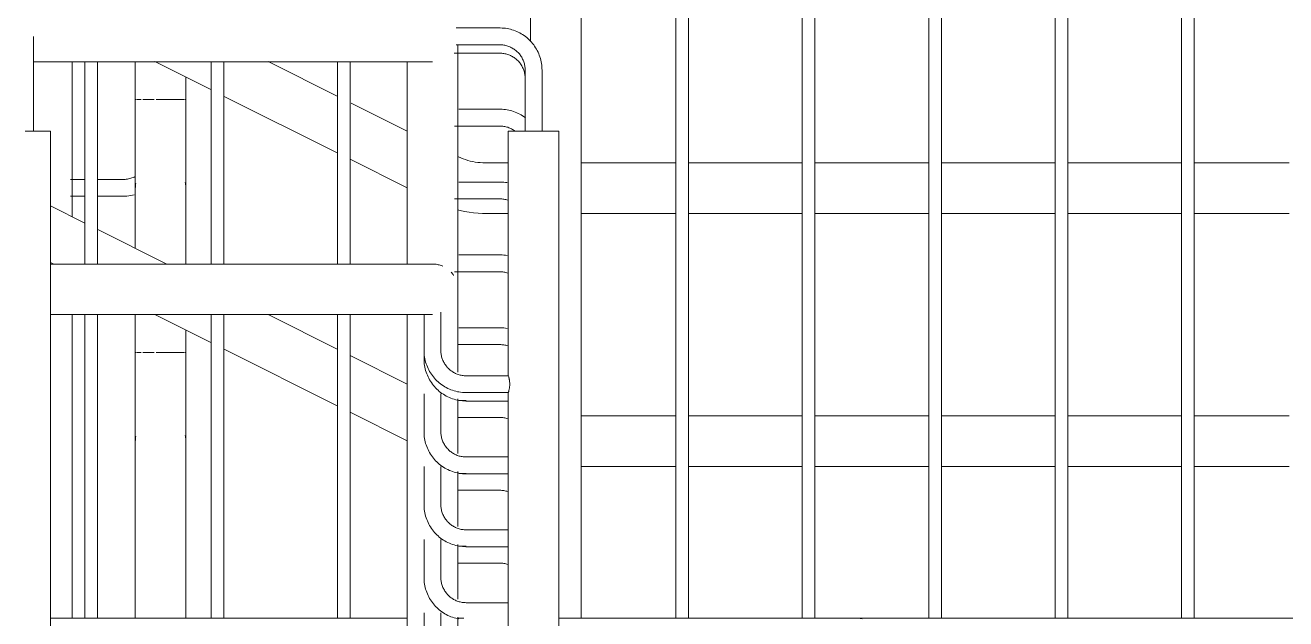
# Model space of a CAD drawing. Header units: millimetres. Extents: x -515342 to 330399, y -224905 to 507333.
# Drawn here: x 328306 to 329303, y 1957 to 2427 of the extents above; entities that cross this region are included whole.
import ezdxf

# ---------------------------------------------------------------- set-up
doc = ezdxf.new("R2010")
doc.units = ezdxf.units.MM
doc.layers.get('0').update_dxf_attribs({"lineweight": 0})
doc.layers.add('Ограждение', color=7, linetype='Continuous', lineweight=0)

# ---------------------------------------------------------------- blocks, each defined once
blk = doc.blocks.new('Ограждение - АР_Ограждение_Балясина_D40 доп поручень 700-V172-О_АР_Эскиз_Фасад 1-12 копия 1')
at = {"layer": 'Ограждение'}
for p, q in [((104989.58, 275), (104989.58, 323.33)), ((104982.91, 275), (105002.91, 275)), ((105002.91, -680), (105002.91, 275))]:
    blk.add_line(p, q, dxfattribs=at)
at = {"layer": 'Ограждение', "flags": 128}
blk.add_lwpolyline([(104989.58, 323.33), (104989.58, 324.4), (104989.58, 325.46), (104989.58, 326.53), (104989.58, 327.58), (104989.58, 328.63), (104989.58, 329.67), (104989.58, 330.7), (104989.58, 331.72), (104989.58, 332.73), (104989.58, 333.72), (104989.58, 334.69), (104989.58, 335.65), (104989.58, 336.58), (104989.58, 337.5), (104989.58, 338.39), (104989.58, 339.26), (104989.58, 340.1), (104989.58, 340.92), (104989.58, 341.7), (104989.58, 342.46), (104989.58, 343.19), (104989.58, 343.89), (104989.58, 344.55), (104989.58, 345.18), (104989.58, 345.77), (104989.58, 346.33), (104989.58, 346.85), (104989.58, 347.34), (104989.58, 347.78), (104989.58, 348.19), (104989.58, 348.55), (104989.58, 348.88), (104989.58, 349.17), (104989.58, 349.41), (104989.58, 349.61), (104989.58, 349.77), (104989.58, 349.89), (104989.58, 349.97), (104989.58, 350)], dxfattribs=at)
blk = doc.blocks.new('Ограждение - АР_Ограждение_Балясина_D40 доп поручень 700-V173-О_АР_Эскиз_Фасад 1-12 копия 1')
at = {"layer": 'Ограждение'}
for p, q in [((105358.33, 356.67), (105323.7, 356.67)), ((105323.7, 343.33), (105358.33, 343.33)), ((105378.33, 323.33), (105378.33, 275)), ((105391.67, 275), (105391.67, 323.33)), ((105365, 275), (105365, 81.67)), ((105365, 275), (105405, 275)), ((105405, -680), (105405, 275)), ((105298.33, 130.25), (105298.33, 101.67)), ((105311.67, 101.67), (105311.67, 132.02)), ((105365, 81.67), (105331.67, 81.67)), ((105331.67, 68.33), (105365, 68.33)), ((105365, 68.33), (105365, -530))]:
    blk.add_line(p, q, dxfattribs=at)
at = {"layer": 'Ограждение', "flags": 128}
for points in [[(105391.67, 323.33), (105391.64, 324.67), (105391.56, 326), (105391.43, 327.32), (105391.24, 328.64), (105391, 329.96), (105390.71, 331.26), (105390.37, 332.55), (105389.97, 333.82), (105389.53, 335.08), (105389.04, 336.31), (105388.49, 337.53), (105387.9, 338.73), (105387.26, 339.9), (105386.58, 341.04), (105385.84, 342.15), (105385.07, 343.24), (105384.25, 344.29), (105383.39, 345.31), (105382.49, 346.3), (105381.56, 347.25), (105380.58, 348.15), (105379.57, 349.02), (105378.53, 349.85), (105377.45, 350.64), (105376.34, 351.38), (105375.21, 352.08), (105374.04, 352.73), (105372.86, 353.34), (105371.64, 353.89), (105370.41, 354.4), (105369.16, 354.86), (105367.89, 355.27), (105366.61, 355.62), (105365.31, 355.93), (105364, 356.18), (105362.68, 356.38), (105361.36, 356.53), (105360.03, 356.62), (105358.69, 356.66), (105358.33, 356.67)], [(105358.33, 343.33), (105359.13, 343.32), (105359.93, 343.27), (105360.73, 343.19), (105361.52, 343.08), (105362.31, 342.93), (105363.09, 342.76), (105363.86, 342.55), (105364.62, 342.32), (105365.38, 342.05), (105366.12, 341.75), (105366.85, 341.43), (105367.57, 341.07), (105368.27, 340.69), (105368.96, 340.28), (105369.63, 339.84), (105370.28, 339.38), (105370.91, 338.88), (105371.52, 338.37), (105372.11, 337.83), (105372.68, 337.27), (105373.23, 336.68), (105373.75, 336.08), (105374.25, 335.45), (105374.72, 334.8), (105375.16, 334.14), (105375.58, 333.46), (105375.97, 332.76), (105376.34, 332.05), (105376.67, 331.32), (105376.97, 330.58), (105377.25, 329.83), (105377.49, 329.07), (105377.71, 328.3), (105377.89, 327.52), (105378.04, 326.73), (105378.16, 325.94), (105378.25, 325.15), (105378.31, 324.35), (105378.33, 323.55), (105378.33, 323.33)], [(105298.33, 101.67), (105298.36, 100.33), (105298.44, 99), (105298.57, 97.68), (105298.76, 96.36), (105299, 95.04), (105299.29, 93.74), (105299.63, 92.45), (105300.03, 91.18), (105300.47, 89.92), (105300.96, 88.69), (105301.51, 87.47), (105302.1, 86.27), (105302.74, 85.1), (105303.42, 83.96), (105304.16, 82.85), (105304.93, 81.76), (105305.75, 80.71), (105306.61, 79.69), (105307.51, 78.7), (105308.44, 77.75), (105309.42, 76.85), (105310.43, 75.98), (105311.47, 75.15), (105312.55, 74.36), (105313.66, 73.62), (105314.79, 72.92), (105315.96, 72.27), (105317.14, 71.66), (105318.36, 71.11), (105319.59, 70.6), (105320.84, 70.14), (105322.11, 69.73), (105323.39, 69.38), (105324.69, 69.07), (105326, 68.82), (105327.32, 68.62), (105328.64, 68.47), (105329.97, 68.38), (105331.31, 68.34), (105331.67, 68.33)], [(105331.67, 81.67), (105330.87, 81.68), (105330.07, 81.73), (105329.27, 81.81), (105328.48, 81.92), (105327.69, 82.07), (105326.91, 82.24), (105326.14, 82.45), (105325.38, 82.68), (105324.62, 82.95), (105323.88, 83.25), (105323.15, 83.57), (105322.43, 83.93), (105321.73, 84.31), (105321.04, 84.72), (105320.37, 85.16), (105319.72, 85.62), (105319.09, 86.12), (105318.48, 86.63), (105317.89, 87.17), (105317.32, 87.73), (105316.77, 88.32), (105316.25, 88.92), (105315.75, 89.55), (105315.28, 90.2), (105314.84, 90.86), (105314.42, 91.54), (105314.03, 92.24), (105313.66, 92.95), (105313.33, 93.68), (105313.03, 94.42), (105312.75, 95.17), (105312.51, 95.93), (105312.29, 96.7), (105312.11, 97.48), (105311.96, 98.27), (105311.84, 99.06), (105311.75, 99.85), (105311.69, 100.65), (105311.67, 101.45), (105311.67, 101.67)]]:
    blk.add_lwpolyline(points, dxfattribs=at)
at = {"layer": 'Ограждение'}
blk.add_open_spline([(105365, 81.67), (105365, 81.66), (105365.1, 81.39), (105365.4, 80.4), (105365.66, 79.31), (105365.86, 78.36), (105366.01, 77.3), (105366.11, 76.31), (105366.14, 75.45), (105366.14, 74.7), (105366.12, 73.97), (105366.05, 73.04), (105365.9, 71.88), (105365.66, 70.68), (105365.41, 69.68), (105365.11, 68.65), (105365, 68.35), (105365, 68.33)], degree=3, knots=[0, 0, 0, 0, 0.111111, 0.222222, 0.277778, 0.333333, 0.388889, 0.444444, 0.479167, 0.513889, 0.548611, 0.583333, 0.652778, 0.722222, 0.791667, 0.861111, 1, 1, 1, 1], dxfattribs=at)
blk = doc.blocks.new('Ограждение - АР_Ограждение_Балясина_D40 доп поручень 700-V174-О_АР_Эскиз_Фасад 1-12 копия 1')
at = {"layer": 'Ограждение', "flags": 128}
for points in [[(105370.41, 354.4), (105369.16, 354.86), (105367.89, 355.27), (105366.61, 355.62), (105365.31, 355.93), (105364, 356.18), (105362.68, 356.38), (105361.36, 356.53), (105360.03, 356.62), (105358.69, 356.66), (105358.33, 356.67)], [(105374.04, 352.73), (105372.86, 353.34), (105371.64, 353.89)], [(105358.33, 343.33), (105359.13, 343.32), (105359.93, 343.27), (105360.73, 343.19), (105361.52, 343.08), (105362.31, 342.93), (105363.09, 342.76), (105363.86, 342.55), (105364.62, 342.32), (105365.38, 342.05)], [(105391.67, 323.33), (105391.64, 324.67), (105391.56, 326), (105391.43, 327.32), (105391.24, 328.64), (105391, 329.96), (105390.71, 331.26), (105390.37, 332.55), (105389.97, 333.82), (105389.53, 335.08), (105389.04, 336.31), (105388.49, 337.53), (105387.9, 338.73), (105387.26, 339.9)], [(105374.25, 335.45), (105374.72, 334.8), (105375.16, 334.14), (105375.58, 333.46), (105375.97, 332.76), (105376.34, 332.05), (105376.67, 331.32), (105376.97, 330.58), (105377.25, 329.83), (105377.49, 329.07), (105377.71, 328.3), (105377.89, 327.52), (105378.04, 326.73), (105378.16, 325.94), (105378.25, 325.15), (105378.31, 324.35), (105378.33, 323.55), (105378.33, 323.33)], [(105298.33, 101.67), (105298.36, 100.33), (105298.44, 99), (105298.57, 97.68), (105298.76, 96.36), (105299, 95.04), (105299.29, 93.74), (105299.63, 92.45), (105300.03, 91.18), (105300.47, 89.92), (105300.96, 88.69), (105301.51, 87.47), (105302.1, 86.27), (105302.74, 85.1)], [(105303.42, 83.96), (105304.16, 82.85), (105304.93, 81.76), (105305.75, 80.71), (105306.61, 79.69), (105307.51, 78.7), (105308.44, 77.75), (105309.42, 76.85), (105310.43, 75.98), (105311.47, 75.15), (105312.55, 74.36), (105313.66, 73.62), (105314.58, 73.05)], [(105315.96, 72.27), (105317.14, 71.66), (105318.36, 71.11), (105319.59, 70.6), (105320.84, 70.14), (105322.11, 69.73), (105323.39, 69.38), (105324.69, 69.07), (105326, 68.82), (105327.32, 68.62), (105328.64, 68.47), (105329.97, 68.38), (105331.31, 68.34), (105331.67, 68.33)]]:
    blk.add_lwpolyline(points, dxfattribs=at)
blk = doc.blocks.new('Ограждение - АР_Ограждение_Балясина_D40 доп поручень 700-V175-О_АР_Эскиз_Фасад 1-12 копия 1')
at = {"layer": 'Ограждение'}
for p, q in [((105322.3, 336.7), (105358.33, 336.7)), ((105298.33, 101.67), (105298.33, 95.03)), ((105331.67, 61.7), (105365, 61.7))]:
    blk.add_line(p, q, dxfattribs=at)
at = {"layer": 'Ограждение', "flags": 128}
for points in [[(105358.33, 336.7), (105359.13, 336.68), (105359.93, 336.64), (105360.73, 336.56), (105361.52, 336.44), (105362.31, 336.3), (105363.09, 336.13), (105363.86, 335.92), (105364.62, 335.69), (105365.38, 335.42), (105366.12, 335.12), (105366.85, 334.8), (105367.57, 334.44), (105368.27, 334.06), (105368.96, 333.65), (105369.63, 333.21), (105370.28, 332.74), (105370.91, 332.25), (105371.52, 331.74), (105372.11, 331.2), (105372.68, 330.63), (105373.23, 330.05), (105373.75, 329.44), (105374.25, 328.82), (105374.72, 328.17), (105375.16, 327.51), (105375.58, 326.82), (105375.97, 326.13), (105376.34, 325.41), (105376.67, 324.69), (105376.97, 323.95), (105377.25, 323.2), (105377.49, 322.43), (105377.71, 321.66), (105377.89, 320.89), (105378.04, 320.1), (105378.16, 319.31), (105378.25, 318.51), (105378.31, 317.72)], [(105298.33, 95.03), (105298.36, 93.7), (105298.44, 92.37), (105298.57, 91.04), (105298.76, 89.72), (105299, 88.41), (105299.29, 87.11), (105299.63, 85.82), (105300.03, 84.55), (105300.47, 83.29), (105300.96, 82.05), (105301.51, 80.84), (105302.1, 79.64), (105302.74, 78.47), (105303.42, 77.33), (105304.16, 76.21), (105304.93, 75.13), (105305.75, 74.07), (105306.61, 73.05), (105307.51, 72.07), (105308.44, 71.12), (105309.42, 70.21), (105310.43, 69.34), (105311.47, 68.51), (105312.55, 67.73), (105313.66, 66.98), (105314.79, 66.29), (105315.96, 65.64), (105317.14, 65.03), (105318.36, 64.47), (105319.59, 63.97), (105320.84, 63.51), (105322.11, 63.1), (105323.39, 62.74), (105324.69, 62.44), (105326, 62.19), (105327.32, 61.99), (105328.64, 61.84), (105329.97, 61.74), (105331.31, 61.7), (105331.67, 61.7)]]:
    blk.add_lwpolyline(points, dxfattribs=at)
blk = doc.blocks.new('Ограждение - АР_Ограждение_Балясина_D40 доп поручень 700-V176-О_АР_Эскиз_Фасад 1-12 копия 1')
at = {"layer": 'Ограждение'}
for p, q in [((105358.33, 292.43), (105325.75, 292.43)), ((105322.32, 279.1), (105358.33, 279.1)), ((105298.33, 67.48), (105298.33, 37.43)), ((105311.67, 37.43), (105311.67, 67.48)), ((105365, 17.43), (105331.67, 17.43)), ((105331.67, 4.1), (105365, 4.1))]:
    blk.add_line(p, q, dxfattribs=at)
at = {"layer": 'Ограждение', "flags": 128}
for points in [[(105378.53, 285.62), (105377.45, 286.41), (105376.34, 287.15), (105375.21, 287.85), (105374.04, 288.5), (105372.86, 289.1), (105371.64, 289.66), (105370.41, 290.17), (105369.16, 290.63), (105367.89, 291.03), (105366.61, 291.39), (105365.31, 291.7), (105364, 291.95), (105362.68, 292.15), (105361.36, 292.3), (105360.03, 292.39), (105358.69, 292.43), (105358.33, 292.43)], [(105358.33, 279.1), (105359.13, 279.08), (105359.93, 279.04), (105360.73, 278.96), (105361.52, 278.84), (105362.31, 278.7), (105363.09, 278.53), (105363.86, 278.32), (105364.62, 278.09), (105365.38, 277.82), (105366.12, 277.52), (105366.85, 277.2), (105367.57, 276.84), (105368.27, 276.46), (105368.96, 276.05), (105369.63, 275.61), (105370.28, 275.14), (105370.5, 274.97)], [(105298.33, 37.43), (105298.36, 36.1), (105298.44, 34.77), (105298.57, 33.44), (105298.76, 32.12), (105299, 30.81), (105299.29, 29.51), (105299.63, 28.22), (105300.03, 26.95), (105300.47, 25.69), (105300.96, 24.45), (105301.51, 23.24), (105302.1, 22.04), (105302.74, 20.87), (105303.42, 19.73), (105304.16, 18.61), (105304.93, 17.53), (105305.75, 16.47), (105306.61, 15.45), (105307.51, 14.47), (105308.44, 13.52), (105309.42, 12.61), (105310.43, 11.74), (105311.47, 10.91), (105312.55, 10.13), (105313.66, 9.38), (105314.79, 8.69), (105315.96, 8.04), (105317.14, 7.43), (105318.36, 6.87), (105319.59, 6.37), (105320.84, 5.91), (105322.11, 5.5), (105323.39, 5.14), (105324.69, 4.84), (105326, 4.59), (105327.32, 4.39), (105328.64, 4.24), (105329.97, 4.14), (105331.31, 4.1), (105331.67, 4.1)], [(105331.67, 17.43), (105330.87, 17.45), (105330.07, 17.5), (105329.27, 17.58), (105328.48, 17.69), (105327.69, 17.83), (105326.91, 18.01), (105326.14, 18.21), (105325.38, 18.45), (105324.62, 18.72), (105323.88, 19.01), (105323.15, 19.34), (105322.43, 19.69), (105321.73, 20.08), (105321.04, 20.49), (105320.37, 20.93), (105319.72, 21.39), (105319.09, 21.88), (105318.48, 22.4), (105317.89, 22.94), (105317.32, 23.5), (105316.77, 24.08), (105316.25, 24.69), (105315.75, 25.32), (105315.28, 25.96), (105314.84, 26.63), (105314.42, 27.31), (105314.03, 28.01), (105313.66, 28.72), (105313.33, 29.45), (105313.03, 30.19), (105312.75, 30.94), (105312.51, 31.7), (105312.29, 32.47), (105312.11, 33.25), (105311.96, 34.03), (105311.84, 34.83), (105311.75, 35.62), (105311.69, 36.42), (105311.67, 37.22), (105311.67, 37.43)]]:
    blk.add_lwpolyline(points, dxfattribs=at)
blk = doc.blocks.new('Ограждение - АР_Ограждение_Балясина_D40 доп поручень 700-V177-О_АР_Эскиз_Фасад 1-12 копия 1')
at = {"layer": 'Ограждение'}
for p, q in [((105358.33, 234.83), (105325.75, 234.83)), ((105322.32, 221.5), (105358.33, 221.5)), ((105298.33, 9.88), (105298.33, -20.17)), ((105311.67, -20.17), (105311.67, 9.88)), ((105365, -40.17), (105331.67, -40.17)), ((105331.67, -53.5), (105365, -53.5))]:
    blk.add_line(p, q, dxfattribs=at)
at = {"layer": 'Ограждение', "flags": 128}
for points in [[(105364, 234.35), (105362.68, 234.55), (105361.36, 234.7), (105360.03, 234.79), (105358.69, 234.83), (105358.33, 234.83)], [(105358.33, 221.5), (105359.13, 221.48), (105359.93, 221.44), (105360.73, 221.36), (105361.52, 221.24), (105362.31, 221.1), (105363.09, 220.93), (105363.86, 220.72), (105364.62, 220.49)], [(105298.33, -20.17), (105298.36, -21.5), (105298.44, -22.83), (105298.57, -24.16), (105298.76, -25.48), (105299, -26.79), (105299.29, -28.09), (105299.63, -29.38), (105300.03, -30.65), (105300.47, -31.91), (105300.96, -33.15), (105301.51, -34.36), (105302.1, -35.56), (105302.74, -36.73), (105303.42, -37.87), (105304.16, -38.99), (105304.93, -40.07), (105305.75, -41.13), (105306.61, -42.15), (105307.51, -43.13), (105308.44, -44.08), (105309.42, -44.99), (105310.43, -45.86), (105311.47, -46.69), (105312.55, -47.47), (105313.66, -48.22), (105314.79, -48.91), (105315.96, -49.56), (105317.14, -50.17), (105318.36, -50.73), (105319.59, -51.23), (105320.84, -51.69), (105322.11, -52.1), (105323.39, -52.46), (105324.69, -52.76), (105326, -53.01), (105327.32, -53.21), (105328.64, -53.36), (105329.97, -53.46), (105331.31, -53.5), (105331.67, -53.5)], [(105331.67, -40.17), (105330.87, -40.15), (105330.07, -40.1), (105329.27, -40.02), (105328.48, -39.91), (105327.69, -39.77), (105326.91, -39.59), (105326.14, -39.39), (105325.38, -39.15), (105324.62, -38.88), (105323.88, -38.59), (105323.15, -38.26), (105322.43, -37.91), (105321.73, -37.52), (105321.04, -37.11), (105320.37, -36.67), (105319.72, -36.21), (105319.09, -35.72), (105318.48, -35.2), (105317.89, -34.66), (105317.32, -34.1), (105316.77, -33.52), (105316.25, -32.91), (105315.75, -32.28), (105315.28, -31.64), (105314.84, -30.97), (105314.42, -30.29), (105314.03, -29.59), (105313.66, -28.88), (105313.33, -28.15), (105313.03, -27.41), (105312.75, -26.66), (105312.51, -25.9), (105312.29, -25.13), (105312.11, -24.35), (105311.96, -23.57), (105311.84, -22.77), (105311.75, -21.98), (105311.69, -21.18), (105311.67, -20.38), (105311.67, -20.17)]]:
    blk.add_lwpolyline(points, dxfattribs=at)
blk = doc.blocks.new('Ограждение - АР_Ограждение_Балясина_D40 доп поручень 700-V178-О_АР_Эскиз_Фасад 1-12 копия 1')
at = {"layer": 'Ограждение'}
for p, q in [((105358.33, 177.23), (105325.75, 177.23)), ((105322.32, 163.9), (105358.33, 163.9)), ((105298.33, -47.72), (105298.33, -77.77)), ((105311.67, -77.77), (105311.67, -47.72)), ((105365, -97.77), (105331.67, -97.77))]:
    blk.add_line(p, q, dxfattribs=at)
at = {"layer": 'Ограждение', "flags": 128}
for points in [[(105364, 176.75), (105362.68, 176.95), (105361.36, 177.1), (105360.03, 177.19), (105358.69, 177.23), (105358.33, 177.23)], [(105358.33, 163.9), (105359.13, 163.88), (105359.93, 163.84), (105360.73, 163.76), (105361.52, 163.64), (105362.31, 163.5), (105363.09, 163.33), (105363.86, 163.12), (105364.62, 162.89)], [(105298.33, -77.77), (105298.36, -79.1), (105298.44, -80.43), (105298.57, -81.76), (105298.76, -83.08), (105299, -84.39), (105299.29, -85.69), (105299.63, -86.98), (105300.03, -88.25), (105300.47, -89.51), (105300.96, -90.75), (105301.51, -91.96), (105302.1, -93.16), (105302.74, -94.33), (105303.42, -95.47), (105304.16, -96.59), (105304.93, -97.67), (105305.75, -98.73), (105306.61, -99.75), (105307.51, -100.73), (105308.44, -101.68), (105309.42, -102.59), (105310.43, -103.46), (105311.47, -104.29), (105312.55, -105.07), (105313.66, -105.82), (105314.79, -106.51), (105315.96, -107.16), (105317.14, -107.77), (105318.36, -108.33), (105319.59, -108.83), (105320.84, -109.29), (105322.11, -109.7), (105323.39, -110.06), (105324.69, -110.36), (105326, -110.61)], [(105331.67, -97.77), (105330.87, -97.75), (105330.07, -97.7), (105329.27, -97.62), (105328.48, -97.51), (105327.69, -97.37), (105326.91, -97.19), (105326.14, -96.99), (105325.38, -96.75), (105324.62, -96.48), (105323.88, -96.19), (105323.15, -95.86), (105322.43, -95.51), (105321.73, -95.12), (105321.04, -94.71), (105320.37, -94.27), (105319.72, -93.81), (105319.09, -93.32), (105318.48, -92.8), (105317.89, -92.26), (105317.32, -91.7), (105316.77, -91.12), (105316.25, -90.51), (105315.75, -89.88), (105315.28, -89.24), (105314.84, -88.57), (105314.42, -87.89), (105314.03, -87.19), (105313.66, -86.48), (105313.33, -85.75), (105313.03, -85.01), (105312.75, -84.26), (105312.51, -83.5), (105312.29, -82.73), (105312.11, -81.95), (105311.96, -81.17), (105311.84, -80.37), (105311.75, -79.58), (105311.69, -78.78), (105311.67, -77.98), (105311.67, -77.77)]]:
    blk.add_lwpolyline(points, dxfattribs=at)
blk = doc.blocks.new('Ограждение - АР_Ограждение_Балясина_D40 доп поручень 700-V179-О_АР_Эскиз_Фасад 1-12 копия 1')
at = {"layer": 'Ограждение'}
for p, q in [((105358.33, 119.63), (105325.75, 119.63)), ((105324.94, 106.3), (105358.33, 106.3)), ((105298.33, -105.88), (105298.33, -135.37)), ((105311.67, -135.37), (105311.67, -105.88))]:
    blk.add_line(p, q, dxfattribs=at)
at = {"layer": 'Ограждение', "flags": 128}
for points in [[(105364, 119.15), (105362.68, 119.35), (105361.36, 119.5), (105360.03, 119.59), (105358.69, 119.63), (105358.33, 119.63)], [(105358.33, 106.3), (105359.13, 106.28), (105359.93, 106.24), (105360.73, 106.16), (105361.52, 106.04), (105362.31, 105.9), (105363.09, 105.73), (105363.86, 105.52), (105364.62, 105.29)]]:
    blk.add_lwpolyline(points, dxfattribs=at)
blk = doc.blocks.new('Ограждение - АР_Ограждение_Балясина_D40 доп поручень 700-V180-О_АР_Эскиз_Фасад 1-12 копия 1')
at = {"layer": 'Ограждение'}
for p, q in [((105331.67, 62.03), (105325.75, 62.03)), ((105324.86, 48.7), (105358.33, 48.7))]:
    blk.add_line(p, q, dxfattribs=at)
at = {"layer": 'Ограждение', "flags": 128}
blk.add_lwpolyline([(105358.33, 48.7), (105359.13, 48.68), (105359.93, 48.64), (105360.73, 48.56), (105361.52, 48.44), (105362.31, 48.3), (105363.09, 48.13), (105363.86, 47.92), (105364.62, 47.69)], dxfattribs=at)
blk = doc.blocks.new('Ограждение - АР_Ограждение_Балясина_D40 доп поручень 700-V181-О_АР_Эскиз_Фасад 1-12 копия 1')
at = {"layer": 'Ограждение'}
for p, q in [((105331.67, 4.43), (105325.75, 4.43)), ((105324.78, -8.9), (105358.33, -8.9))]:
    blk.add_line(p, q, dxfattribs=at)
at = {"layer": 'Ограждение', "flags": 128}
blk.add_lwpolyline([(105358.33, -8.9), (105359.13, -8.92), (105359.93, -8.96), (105360.73, -9.04), (105361.52, -9.16), (105362.31, -9.3), (105363.09, -9.47), (105363.86, -9.68), (105364.62, -9.91)], dxfattribs=at)
blk = doc.blocks.new('Ограждение - АР_Ограждение_Балясина_D40 доп поручень 700-V182-О_АР_Эскиз_Фасад 1-12 копия 1')
at = {"layer": 'Ограждение'}
for p, q in [((105331.67, -53.17), (105325.75, -53.17)), ((105325, -66.5), (105358.33, -66.5))]:
    blk.add_line(p, q, dxfattribs=at)
at = {"layer": 'Ограждение', "flags": 128}
blk.add_lwpolyline([(105358.33, -66.5), (105359.13, -66.52), (105359.93, -66.56), (105360.73, -66.64), (105361.52, -66.76), (105362.31, -66.9), (105363.09, -67.07), (105363.86, -67.28), (105364.62, -67.51)], dxfattribs=at)
blk = doc.blocks.new('Ограждение - Ограждение-9721698-О_АР_Эскиз_Фасад 1-12 копия 1')
for name in ['Ограждение - АР_Ограждение_Балясина_D40 доп поручень 700-V172-О_АР_Эскиз_Фасад 1-12 копия 1', 'Ограждение - АР_Ограждение_Балясина_D40 доп поручень 700-V173-О_АР_Эскиз_Фасад 1-12 копия 1', 'Ограждение - АР_Ограждение_Балясина_D40 доп поручень 700-V174-О_АР_Эскиз_Фасад 1-12 копия 1', 'Ограждение - АР_Ограждение_Балясина_D40 доп поручень 700-V175-О_АР_Эскиз_Фасад 1-12 копия 1', 'Ограждение - АР_Ограждение_Балясина_D40 доп поручень 700-V176-О_АР_Эскиз_Фасад 1-12 копия 1', 'Ограждение - АР_Ограждение_Балясина_D40 доп поручень 700-V177-О_АР_Эскиз_Фасад 1-12 копия 1', 'Ограждение - АР_Ограждение_Балясина_D40 доп поручень 700-V178-О_АР_Эскиз_Фасад 1-12 копия 1', 'Ограждение - АР_Ограждение_Балясина_D40 доп поручень 700-V179-О_АР_Эскиз_Фасад 1-12 копия 1', 'Ограждение - АР_Ограждение_Балясина_D40 доп поручень 700-V180-О_АР_Эскиз_Фасад 1-12 копия 1', 'Ограждение - АР_Ограждение_Балясина_D40 доп поручень 700-V181-О_АР_Эскиз_Фасад 1-12 копия 1', 'Ограждение - АР_Ограждение_Балясина_D40 доп поручень 700-V182-О_АР_Эскиз_Фасад 1-12 копия 1']:
    blk.add_blockref(name, (0, 0))
blk = doc.blocks.new('Тип верхнего поручня - Верхний поручень_Внутренний_-9721785-О_АР_Эскиз_Фасад 1-12 копия 1')
at = {"layer": 'Ограждение'}
for p, q in [((105325, 149.9), (105325, 343.56)), ((104989.58, 330), (105255, 330)), ((105285, 330.25), (105285, 169.78)), ((105590, -110), (105405, -110))]:
    blk.add_line(p, q, dxfattribs=at)
at = {"layer": 'Ограждение', "flags": 128}
for points in [[(105255, 330), (105257, 330), (105259, 330), (105260.99, 330), (105262.97, 330), (105264.93, 330), (105266.89, 330), (105268.82, 330), (105270.73, 330), (105272.61, 330), (105274.47, 330), (105276.3, 330), (105278.09, 330), (105279.84, 330), (105281.56, 330), (105283.23, 330), (105284.86, 330), (105286.44, 330), (105287.97, 330), (105289.45, 330), (105290.87, 330), (105292.23, 330), (105293.54, 330), (105294.78, 330), (105295.96, 330), (105297.07, 330), (105298.12, 330), (105299.1, 330), (105300.01, 330), (105300.84, 330), (105301.6, 330), (105302.29, 330), (105302.9, 330), (105303.44, 330), (105303.89, 330), (105304.27, 330), (105304.57, 330), (105304.79, 330), (105304.94, 330), (105305, 330), (105305, 330)], [(105325, -110), (105326.32, -110), (105327.98, -110), (105329.69, -110)], [(105590, -110), (105592, -110), (105594, -110), (105595.99, -110), (105597.97, -110), (105599.93, -110), (105601.89, -110), (105603.82, -110), (105605.73, -110), (105607.61, -110), (105609.47, -110), (105611.3, -110), (105613.09, -110), (105614.84, -110), (105616.56, -110), (105618.23, -110), (105619.86, -110), (105621.44, -110), (105622.97, -110), (105624.45, -110), (105625.87, -110), (105627.23, -110), (105628.54, -110), (105629.78, -110), (105630.96, -110), (105632.07, -110), (105633.12, -110), (105634.1, -110), (105635.01, -110), (105635.84, -110), (105636.6, -110), (105637.29, -110), (105637.9, -110), (105638.44, -110), (105638.89, -110), (105639.27, -110), (105639.57, -110), (105639.79, -110), (105639.94, -110), (105640, -110), (105640, -110)], [(105640, -110), (105640.8, -110.02), (105641.6, -110.06), (105642.39, -110.14), (105643.19, -110.26), (105643.97, -110.4), (105644.75, -110.57)]]:
    blk.add_lwpolyline(points, dxfattribs=at)
blk = doc.blocks.new('Тип перил - Перила_Внутренний_-9721806-О_АР_Эскиз_Фасад 1-12 копия 1')
at = {"layer": 'Ограждение'}
for p, q in [((105255, 170), (105002.91, 170)), ((105325, 84.43), (105325, 149.9)), ((105002.91, 130), (105255, 130)), ((105285, 130.25), (105285, -329.78)), ((105325, 20.2), (105325, 63.49)), ((105325, -37.4), (105325, 5.89)), ((105325, -95), (105325, -51.71)), ((105325, -152.6), (105325, -109.31))]:
    blk.add_line(p, q, dxfattribs=at)
at = {"layer": 'Ограждение', "flags": 128}
for points in [[(105305, 170), (105304.96, 170), (105304.84, 170), (105304.64, 170), (105304.36, 170), (105304, 170), (105303.57, 170), (105303.05, 170), (105302.46, 170), (105301.79, 170), (105301.05, 170), (105300.24, 170), (105299.35, 170), (105298.39, 170), (105297.36, 170), (105296.27, 170), (105295.1, 170), (105293.88, 170), (105292.59, 170), (105291.24, 170), (105289.84, 170), (105288.37, 170), (105286.86, 170), (105285.29, 170), (105283.68, 170), (105282.02, 170), (105280.31, 170), (105278.57, 170), (105276.78, 170), (105274.97, 170), (105273.12, 170), (105271.24, 170), (105269.34, 170), (105267.41, 170), (105265.46, 170), (105263.5, 170), (105261.52, 170), (105259.53, 170), (105257.54, 170), (105255.54, 170), (105255, 170)], [(105302.39, 169.83), (105303.19, 169.92), (105303.98, 169.97), (105304.78, 170), (105305.58, 169.99), (105306.38, 169.95), (105307.18, 169.88), (105307.97, 169.78), (105308.76, 169.64), (105309.54, 169.48), (105310.32, 169.28), (105311.09, 169.05), (105311.84, 168.79), (105312.59, 168.5), (105313.32, 168.19)], [(105319.75, 163.51), (105320.28, 162.91), (105320.78, 162.29), (105321.26, 161.65), (105321.71, 160.99)], [(105255, 130), (105257, 130), (105259, 130), (105260.99, 130), (105262.97, 130), (105264.93, 130), (105266.89, 130), (105268.82, 130), (105270.73, 130), (105272.61, 130), (105274.47, 130), (105276.3, 130), (105278.09, 130), (105279.84, 130), (105281.56, 130), (105283.23, 130), (105284.86, 130), (105286.44, 130), (105287.97, 130), (105289.45, 130), (105290.87, 130), (105292.23, 130), (105293.54, 130), (105294.78, 130), (105295.96, 130), (105297.07, 130), (105298.12, 130), (105299.1, 130), (105300.01, 130), (105300.84, 130), (105301.6, 130), (105302.29, 130), (105302.9, 130), (105303.44, 130), (105303.89, 130), (105304.27, 130), (105304.57, 130), (105304.79, 130), (105304.94, 130), (105305, 130), (105305, 130)]]:
    blk.add_lwpolyline(points, dxfattribs=at)
blk = doc.blocks.new('Тип верхнего поручня - Верхний поручень_Внутренний_-9726612-О_АР_Эскиз_Фасад 1-12 копия 1')
at = {"layer": 'Ограждение'}
for p, q in [((105285, -110), (105002.91, -110)), ((105329.79, -110), (105325, -110)), ((106530, -110), (105590, -110))]:
    blk.add_line(p, q, dxfattribs=at)
blk = doc.blocks.new('Ограждение - АР_Ограждение_Балясина_10-V220-О_АР_Эскиз_Фасад 1-12 копия 1')
at = {"layer": 'Ограждение'}
for p, q in [((105030, 330.07), (105030, 170)), ((105040, 170), (105040, 330.07)), ((105030, 130.07), (105030, -110.2)), ((105040, -110.2), (105040, 130.07))]:
    blk.add_line(p, q, dxfattribs=at)
blk = doc.blocks.new('Ограждение - АР_Ограждение_Балясина_10-V221-О_АР_Эскиз_Фасад 1-12 копия 1')
at = {"layer": 'Ограждение'}
for p, q in [((105130, 330.04), (105130, 170)), ((105140, 170), (105140, 330.04)), ((105130, 130.04), (105130, -110.23)), ((105140, -110), (105140, 130.04))]:
    blk.add_line(p, q, dxfattribs=at)
blk = doc.blocks.new('Ограждение - АР_Ограждение_Балясина_10-V222-О_АР_Эскиз_Фасад 1-12 копия 1')
at = {"layer": 'Ограждение'}
for p, q in [((105230, 330.01), (105230, 170)), ((105240, 170), (105240, 330)), ((105230, 130.01), (105230, -110)), ((105240, -110), (105240, 130))]:
    blk.add_line(p, q, dxfattribs=at)
blk = doc.blocks.new('Ограждение - АР_Ограждение_Балясина_D40 доп поручень 700_900-V223-О_АР_Эскиз_Фасад 1-12 копия 1')
at = {"layer": 'Ограждение'}
for p, q in [((105382.5, 525), (105382.5, 346.15)), ((105422.5, -110), (105422.5, 525))]:
    blk.add_line(p, q, dxfattribs=at)
blk = doc.blocks.new('Ограждение - АР_Ограждение_Балясина_10-9707770-О_АР_Эскиз_Фасад 1-12 копия 1')
at = {"layer": 'Ограждение'}
for p, q in [((105497.5, 510), (105497.5, -110)), ((105507.5, -110), (105507.5, 510))]:
    blk.add_line(p, q, dxfattribs=at)
blk = doc.blocks.new('Ограждение - АР_Ограждение_Балясина_10-V224-О_АР_Эскиз_Фасад 1-12 копия 1')
at = {"layer": 'Ограждение'}
for p, q in [((105597.5, 510), (105597.5, -110)), ((105607.5, -110), (105607.5, 510))]:
    blk.add_line(p, q, dxfattribs=at)
blk = doc.blocks.new('Ограждение - АР_Ограждение_Балясина_10-V225-О_АР_Эскиз_Фасад 1-12 копия 1')
at = {"layer": 'Ограждение'}
for p, q in [((105697.5, 510), (105697.5, -110)), ((105707.5, -110), (105707.5, 510))]:
    blk.add_line(p, q, dxfattribs=at)
blk = doc.blocks.new('Ограждение - АР_Ограждение_Балясина_10-V226-О_АР_Эскиз_Фасад 1-12 копия 1')
at = {"layer": 'Ограждение'}
for p, q in [((105797.5, 510), (105797.5, -110)), ((105807.5, -110), (105807.5, 510))]:
    blk.add_line(p, q, dxfattribs=at)
blk = doc.blocks.new('Ограждение - АР_Ограждение_Балясина_10-V227-О_АР_Эскиз_Фасад 1-12 копия 1')
at = {"layer": 'Ограждение'}
for p, q in [((105897.5, 510), (105897.5, -110)), ((105907.5, -110), (105907.5, 510))]:
    blk.add_line(p, q, dxfattribs=at)
blk = doc.blocks.new('Ограждение - Ограждение-9728431-О_АР_Эскиз_Фасад 1-12 копия 1')
for name in ['Ограждение - АР_Ограждение_Балясина_10-V220-О_АР_Эскиз_Фасад 1-12 копия 1', 'Ограждение - АР_Ограждение_Балясина_10-V221-О_АР_Эскиз_Фасад 1-12 копия 1', 'Ограждение - АР_Ограждение_Балясина_10-V222-О_АР_Эскиз_Фасад 1-12 копия 1', 'Ограждение - АР_Ограждение_Балясина_D40 доп поручень 700_900-V223-О_АР_Эскиз_Фасад 1-12 копия 1', 'Ограждение - АР_Ограждение_Балясина_10-9707770-О_АР_Эскиз_Фасад 1-12 копия 1', 'Ограждение - АР_Ограждение_Балясина_10-V224-О_АР_Эскиз_Фасад 1-12 копия 1', 'Ограждение - АР_Ограждение_Балясина_10-V225-О_АР_Эскиз_Фасад 1-12 копия 1', 'Ограждение - АР_Ограждение_Балясина_10-V226-О_АР_Эскиз_Фасад 1-12 копия 1', 'Ограждение - АР_Ограждение_Балясина_10-V227-О_АР_Эскиз_Фасад 1-12 копия 1']:
    blk.add_blockref(name, (0, 0))
blk = doc.blocks.new('Тип перил - Перила_Внутренний_-9728852-О_АР_Эскиз_Фасад 1-12 копия 1')
at = {"layer": 'Ограждение'}
for p, q in [((105085.45, 330.05), (105130.13, 307.72)), ((105230.13, 302.44), (105174.95, 330.03)), ((105139.87, 302.84), (105230.13, 257.72)), ((105285, 275), (105240.8, 297.1)), ((105239.87, 252.84), (105285, 230.28)), ((105365.01, 250), (105346.8, 250)), ((105497.66, 250), (105422.5, 250)), ((105597.66, 250), (105507.5, 250)), ((105697.66, 250), (105607.5, 250)), ((105797.66, 250), (105707.5, 250)), ((105897.66, 250), (105807.5, 250)), ((105982.64, 250), (105907.5, 250)), ((105346.8, 210), (105365, 210)), ((105422.5, 210), (105497.68, 210)), ((105507.5, 210), (105597.68, 210)), ((105607.5, 210), (105697.68, 210)), ((105707.5, 210), (105797.68, 210)), ((105807.5, 210), (105897.68, 210)), ((105907.5, 210), (105982.66, 210))]:
    blk.add_line(p, q, dxfattribs=at)
at = {"layer": 'Ограждение', "flags": 128}
for points in [[(105346.8, 250), (105344.8, 250.04), (105342.81, 250.16), (105340.82, 250.36), (105338.84, 250.64), (105336.87, 251), (105334.92, 251.43), (105332.99, 251.95), (105331.08, 252.54), (105329.19, 253.21), (105327.33, 253.95), (105325.51, 254.76)], [(105324.81, 212.75), (105326.84, 212.24), (105330.37, 211.51), (105333.92, 210.93), (105337.49, 210.48), (105341.08, 210.18), (105344.68, 210.03), (105346.8, 210)]]:
    blk.add_lwpolyline(points, dxfattribs=at)
blk = doc.blocks.new('Тип перил - Перила_Внутренний_-9728893-О_АР_Эскиз_Фасад 1-12 копия 1')
at = {"layer": 'Ограждение'}
for p, q in [((105030.13, 202.44), (105002.91, 216.04)), ((105095, 170), (105039.87, 197.56)), ((105002.91, 171.32), (105005.56, 170)), ((105085.45, 130.05), (105130.13, 107.72)), ((105230.13, 102.44), (105174.95, 130.03)), ((105139.87, 102.84), (105230.13, 57.72)), ((105285, 75), (105239.87, 97.56)), ((105239.87, 52.84), (105285, 30.28)), ((105497.5, 50), (105422.5, 50)), ((105597.5, 50), (105507.5, 50)), ((105697.5, 50), (105607.5, 50)), ((105797.5, 50), (105707.5, 50)), ((105897.5, 50), (105807.5, 50)), ((105982.5, 50), (105907.5, 50)), ((105422.5, 10), (105497.5, 10)), ((105507.5, 10), (105597.5, 10)), ((105607.5, 10), (105697.5, 10)), ((105707.5, 10), (105797.5, 10)), ((105807.5, 10), (105897.5, 10)), ((105907.5, 10), (105982.5, 10))]:
    blk.add_line(p, q, dxfattribs=at)
blk = doc.blocks.new('Ограждение - АР_Ограждение_Балясина_D40 доп поручень 700_900-10261104-О_АР_Эскиз_Фасад 1-12 копия 1')
at = {"layer": 'Ограждение'}
for p, q in [((105020, 330.08), (105020, 207.5)), ((105018.85, 236.87), (105030.13, 236.87)), ((105039.87, 236.87), (105060, 236.87)), ((105030.13, 223.53), (105018.85, 223.53)), ((105060, 223.53), (105039.87, 223.53)), ((105020, 130.08), (105020, -110.19))]:
    blk.add_line(p, q, dxfattribs=at)
at = {"layer": 'Ограждение', "flags": 128}
for points in [[(105060, 236.87), (105060.93, 236.89), (105061.86, 236.94), (105062.79, 237.03), (105063.72, 237.16), (105064.64, 237.33), (105065.55, 237.54), (105066.45, 237.78), (105067.34, 238.05), (105068.22, 238.36), (105069.09, 238.71), (105069.94, 239.09)], [(105069.1, 224.68), (105067.67, 224.34), (105066.23, 224.07), (105064.78, 223.85), (105063.32, 223.68), (105061.86, 223.58), (105060.4, 223.54), (105060, 223.53)]]:
    blk.add_lwpolyline(points, dxfattribs=at)
blk = doc.blocks.new('Ограждение - Ограждение-9728925-О_АР_Эскиз_Фасад 1-12 копия 1')
blk.add_blockref('Ограждение - АР_Ограждение_Балясина_D40 доп поручень 700_900-10261104-О_АР_Эскиз_Фасад 1-12 копия 1', (0, 0))
blk = doc.blocks.new('Тип перил - Перила_Внутренний_-9729076-О_АР_Эскиз_Фасад 1-12 копия 1')
at = {"layer": 'Ограждение'}
for p, q in [((105070, 330.06), (105070, 300)), ((105110, 300), (105110, 317.91)), ((105070.68, 300), (105070, 300)), ((105074.56, 300), (105071.08, 300)), ((105080, 300), (105075.86, 300)), ((105084.82, 300), (105080, 300)), ((105087.69, 300), (105086.53, 300)), ((105092.33, 300), (105087.67, 300)), ((105093.47, 300), (105092.31, 300)), ((105100, 300), (105093.5, 300)), ((105104.14, 300), (105100, 300)), ((105105.32, 300), (105104.28, 300)), ((105107.32, 300), (105105.45, 300)), ((105108.79, 300), (105107.58, 300)), ((105110, 300), (105109.32, 300)), ((105070, 226.83), (105070, 182.5)), ((105110, 170), (105110, 226.83)), ((105070, 35.33), (105070, 26.83)), ((105110, 26.83), (105110, 35.33))]:
    blk.add_line(p, q, dxfattribs=at)
at = {"layer": 'Ограждение', "flags": 128}
for points in [[(105070, 300), (105070, 297.2), (105070, 294.41), (105070, 291.62), (105070, 288.85), (105070, 286.09), (105070, 283.36), (105070, 280.66), (105070, 277.98), (105070, 275.34), (105070, 272.74), (105070, 270.18), (105070, 267.68), (105070, 265.22), (105070, 262.82), (105070, 260.48), (105070, 258.2), (105070, 255.98), (105070, 253.84), (105070, 251.78), (105070, 249.79), (105070, 247.87), (105070, 246.05), (105070, 244.31), (105070, 242.66), (105070, 241.1), (105070, 239.63), (105070, 238.26), (105070, 236.99), (105070, 235.82), (105070, 234.76), (105070, 233.8), (105070, 232.94), (105070, 232.19), (105070, 231.55), (105070, 231.02), (105070, 230.6), (105070, 230.29), (105070, 230.09), (105070, 230), (105070, 230)], [(105110, 230), (105110, 230.06), (105110, 230.22), (105110, 230.5), (105110, 230.89), (105110, 231.4), (105110, 232.01), (105110, 232.73), (105110, 233.55), (105110, 234.49), (105110, 235.53), (105110, 236.67), (105110, 237.91), (105110, 239.25), (105110, 240.69), (105110, 242.23), (105110, 243.85), (105110, 245.57), (105110, 247.37), (105110, 249.26), (105110, 251.23), (105110, 253.28), (105110, 255.4), (105110, 257.59), (105110, 259.85), (105110, 262.18), (105110, 264.56), (105110, 267.01), (105110, 269.5), (105110, 272.05), (105110, 274.63), (105110, 277.26), (105110, 279.93), (105110, 282.63), (105110, 285.35), (105110, 288.1), (105110, 290.87), (105110, 293.65), (105110, 296.45), (105110, 299.24), (105110, 300)], [(105070, 230), (105070.02, 230.8), (105070.06, 231.6), (105070.14, 232.39), (105070.26, 233.19), (105070.4, 233.97)], [(105070, 226.83), (105070, 227.35), (105070, 227.82), (105070, 228.25), (105070, 228.63), (105070, 228.96), (105070, 229.25), (105070, 229.5), (105070, 229.69), (105070, 229.84), (105070, 229.94), (105070, 229.99), (105070, 230)], [(105109.51, 234.4), (105109.67, 233.61), (105109.8, 232.82), (105109.9, 232.03), (105109.96, 231.23), (105110, 230.43), (105110, 230)], [(105110, 230), (105110, 229.98), (105110, 229.9), (105110, 229.78), (105110, 229.62), (105110, 229.4), (105110, 229.14), (105110, 228.83), (105110, 228.48), (105110, 228.08), (105110, 227.63), (105110, 227.14), (105110, 226.83)]]:
    blk.add_lwpolyline(points, dxfattribs=at)
blk = doc.blocks.new('Тип перил - Перила_Внутренний_-9729090-О_АР_Эскиз_Фасад 1-12 копия 1')
at = {"layer": 'Ограждение'}
for p, q in [((105070, 130.06), (105070, 100)), ((105110, 100), (105110, 117.91)), ((105070.68, 100), (105070, 100)), ((105074.56, 100), (105071.08, 100)), ((105080, 100), (105075.86, 100)), ((105084.82, 100), (105080, 100)), ((105087.69, 100), (105086.53, 100)), ((105092.33, 100), (105087.67, 100)), ((105093.47, 100), (105092.31, 100)), ((105100, 100), (105093.5, 100)), ((105104.14, 100), (105100, 100)), ((105105.32, 100), (105104.28, 100)), ((105107.32, 100), (105105.45, 100)), ((105108.79, 100), (105107.58, 100)), ((105110, 100), (105109.32, 100)), ((105070, 26.83), (105070, -110.21)), ((105110, -110.22), (105110, 26.83))]:
    blk.add_line(p, q, dxfattribs=at)
at = {"layer": 'Ограждение', "flags": 128}
for points in [[(105070, 100), (105070, 97.2), (105070, 94.41), (105070, 91.62), (105070, 88.85), (105070, 86.09), (105070, 83.36), (105070, 80.66), (105070, 77.98), (105070, 75.34), (105070, 72.74), (105070, 70.18), (105070, 67.68), (105070, 65.22), (105070, 62.82), (105070, 60.48), (105070, 58.2), (105070, 55.98), (105070, 53.84), (105070, 51.78), (105070, 49.79), (105070, 47.87), (105070, 46.05), (105070, 44.31), (105070, 42.66), (105070, 41.1), (105070, 39.63), (105070, 38.26), (105070, 36.99), (105070, 35.82), (105070, 34.76), (105070, 33.8), (105070, 32.94), (105070, 32.19), (105070, 31.55), (105070, 31.02), (105070, 30.6), (105070, 30.29), (105070, 30.09), (105070, 30), (105070, 30)], [(105110, 30), (105110, 30.06), (105110, 30.22), (105110, 30.5), (105110, 30.89), (105110, 31.4), (105110, 32.01), (105110, 32.73), (105110, 33.55), (105110, 34.49), (105110, 35.53), (105110, 36.67), (105110, 37.91), (105110, 39.25), (105110, 40.69), (105110, 42.23), (105110, 43.85), (105110, 45.57), (105110, 47.37), (105110, 49.26), (105110, 51.23), (105110, 53.28), (105110, 55.4), (105110, 57.59), (105110, 59.85), (105110, 62.18), (105110, 64.56), (105110, 67.01), (105110, 69.5), (105110, 72.05), (105110, 74.63), (105110, 77.26), (105110, 79.93), (105110, 82.63), (105110, 85.35), (105110, 88.1), (105110, 90.87), (105110, 93.65), (105110, 96.45), (105110, 99.24), (105110, 100)], [(105070, 30), (105070.02, 30.8), (105070.06, 31.6), (105070.14, 32.39), (105070.26, 33.19), (105070.4, 33.97)], [(105070, 26.83), (105070, 27.35), (105070, 27.82), (105070, 28.25), (105070, 28.63), (105070, 28.96), (105070, 29.25), (105070, 29.5), (105070, 29.69), (105070, 29.84), (105070, 29.94), (105070, 29.99), (105070, 30)], [(105109.51, 34.4), (105109.67, 33.61), (105109.8, 32.82), (105109.9, 32.03), (105109.96, 31.23), (105110, 30.43), (105110, 30)], [(105110, 30), (105110, 29.98), (105110, 29.9), (105110, 29.78), (105110, 29.62), (105110, 29.4), (105110, 29.14), (105110, 28.83), (105110, 28.48), (105110, 28.08), (105110, 27.63), (105110, 27.14), (105110, 26.83)]]:
    blk.add_lwpolyline(points, dxfattribs=at)
blk = doc.blocks.new('СД_Люблино_Фасады_rvt-1-О_АР_Эскиз_Фасад 1-12 копия 1')
at = {"layer": 'Ограждение', "lineweight": 9}
for name in ['Ограждение - Ограждение-9728925-О_АР_Эскиз_Фасад 1-12 копия 1', 'Ограждение - Ограждение-9728431-О_АР_Эскиз_Фасад 1-12 копия 1', 'Тип перил - Перила_Внутренний_-9729076-О_АР_Эскиз_Фасад 1-12 копия 1', 'Тип перил - Перила_Внутренний_-9728852-О_АР_Эскиз_Фасад 1-12 копия 1', 'Ограждение - Ограждение-9721698-О_АР_Эскиз_Фасад 1-12 копия 1', 'Тип верхнего поручня - Верхний поручень_Внутренний_-9721785-О_АР_Эскиз_Фасад 1-12 копия 1', 'Тип перил - Перила_Внутренний_-9729090-О_АР_Эскиз_Фасад 1-12 копия 1', 'Тип перил - Перила_Внутренний_-9728893-О_АР_Эскиз_Фасад 1-12 копия 1', 'Тип перил - Перила_Внутренний_-9721806-О_АР_Эскиз_Фасад 1-12 копия 1', 'Тип верхнего поручня - Верхний поручень_Внутренний_-9726612-О_АР_Эскиз_Фасад 1-12 копия 1']:
    blk.add_blockref(name, (0, 0), dxfattribs=at)

msp = doc.modelspace()

# ---------------------------------------------------------------- block references
msp.add_blockref('СД_Люблино_Фасады_rvt-1-О_АР_Эскиз_Фасад 1-12 копия 1', (223323.3997, 2067.7355))

doc.saveas('drawing.dxf')
